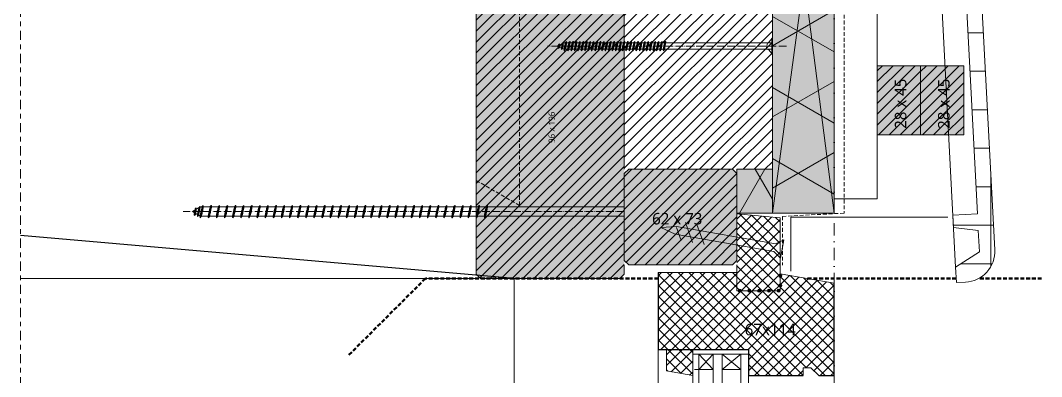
# Model space of a CAD drawing. Header units: millimetres. Extents: x 2927 to 18500, y -7154 to 6447.
# Drawn here: x 5296 to 5958, y -1448 to -1217 of the extents above; entities that cross this region are included whole.
import ezdxf

# ---------------------------------------------------------------- set-up
doc = ezdxf.new("R2010")
doc.units = ezdxf.units.MM
for name, pattern in [('MV_center', [15, 6, -3, 3, -3]), ('MV_hartlijn_staal', [6.6, 5, -0.8, 0, -0.8]), ('MV_hidden', [3.75, 2.5, -1.25]), ('MV_stramien', [16, 8, -4, 0, -4])]:
    doc.linetypes.add(name, pattern=pattern)
for name, color, linetype, lineweight in [('A-ANNO-NOTE', 131, 'Continuous', 18), ('A-DETL', 90, 'Continuous', 13), ('A-DETL-GENF', 92, 'Continuous', 18), ('A-DETL-MEDM', 33, 'Continuous', 18), ('G-ANNO-TEXT', 231, 'Continuous', 13)]:
    doc.layers.add(name, color=color, linetype=linetype, lineweight=lineweight)
doc.styles.add('Segoe UI', font='segoeui.ttf', dxfattribs={"height": 7.5})
doc.styles.add('Segoe UI_1', font='segoeui.ttf', dxfattribs={"height": 4})
pattern_1 = [(45, (0, 0), (-3.535534, 3.535534), []), (135, (0, 0), (-3.535534, -3.535534), [])]

# ---------------------------------------------------------------- blocks, each defined once
blk = doc.blocks.new('00 hout_rechthoekig_sls - Vuren 96x196-V190-Details Domera')
at = {"layer": 'A-DETL-GENF'}
blk.add_hatch(color=256, dxfattribs=at).paths.add_polyline_path([(0, 93.17), (0, 2.83), (2.83, 0), (193.17, 0), (196, 2.83), (196, 93.17), (193.17, 96), (2.83, 96)])
at = {"layer": 'A-DETL-MEDM', "lineweight": 13}
h = blk.add_hatch(dxfattribs=at)
h.set_pattern_fill('FP_237', color=256, style=0, pattern_type=2)
h.set_pattern_definition([(315, (1384.662, 5687.459), (3.535534, 3.535534), [])])
h.paths.add_polyline_path([(0, 93.17), (0, 2.83), (2.83, 0), (193.17, 0), (196, 2.83), (196, 93.17), (193.17, 96), (2.83, 96)])
at = {"layer": 'A-DETL-MEDM'}
for p, q in [((0, 93.17), (2.83, 96)), ((0, 93.17), (2.83, 96)), ((0, 2.83), (0, 93.17)), ((2.83, 96), (193.17, 96)), ((193.17, 96), (196, 93.17)), ((193.17, 96), (196, 93.17)), ((196, 25.92), (196, 2.83)), ((2.83, 0), (0, 2.83)), ((2.83, 0), (0, 2.83)), ((2.83, 0), (9, 0)), ((196, 2.83), (193.17, 0)), ((193.17, 0), (196, 2.83))]:
    blk.add_line(p, q, dxfattribs=at)
blk = doc.blocks.new('42 isolatie - Type 1-3772692-Details Domera')
at = {"layer": 'A-DETL-GENF'}
blk.add_hatch(color=256, dxfattribs=at).paths.add_polyline_path([(295.28, -40.8), (295.28, -0.8), (0.28, -0.8), (0.28, -38.8), (97.25, -38.8), (95.74, -40.8), (266.79, -40.8)])
at = {"layer": 'A-DETL-GENF', "lineweight": 13}
h = blk.add_hatch(dxfattribs=at)
h.set_pattern_fill('FP_219', color=256, style=0, pattern_type=2)
h.set_pattern_definition([(300, (0, 0), (-34.641, -20), []), (240, (0, 0), (-34.641, 20), [])])
h.paths.add_polyline_path([(295.28, -40.8), (295.28, -0.8), (0.28, -0.8), (0.28, -38.8), (97.25, -38.8), (95.74, -40.8), (266.79, -40.8)])
at = {"layer": 'A-DETL-GENF'}
for p, q in [((295.28, -0.8), (0.28, -0.8)), ((0.28, -0.8), (0.28, -38.8)), ((295.28, -0.8), (0.28, -0.8)), ((0.28, -0.8), (0.28, -38.8)), ((295.28, -40.8), (295.28, -0.8)), ((295.28, -40.8), (295.28, -0.8)), ((95.74, -40.8), (111.42, -40.8)), ((95.74, -40.8), (111.42, -40.8)), ((111.42, -40.8), (266.78, -40.8)), ((266.79, -40.8), (295.28, -40.8))]:
    blk.add_line(p, q, dxfattribs=at)
blk = doc.blocks.new('42 isolatie - Type 1-3772751-Details Domera')
at = {"layer": 'A-DETL-GENF'}
blk.add_hatch(color=256, dxfattribs=at).paths.add_polyline_path([(23.28, -0.8), (0.28, -0.8), (0.28, -29.3), (23.28, -29.28), (23.28, -26.46)])
at = {"layer": 'A-DETL-GENF', "lineweight": 13}
h = blk.add_hatch(dxfattribs=at)
h.set_pattern_fill('FP_57', color=256, style=0, pattern_type=2)
h.set_pattern_definition([(300, (-2380.567, -120.812), (-25.98076, -15), []), (240, (-2380.567, -120.812), (-25.98076, 15), [])])
h.paths.add_polyline_path([(23.28, -0.8), (0.28, -0.8), (0.28, -29.3), (23.28, -29.28), (23.28, -26.46)])
at = {"layer": 'A-DETL-GENF'}
for p, q in [((23.28, -0.8), (0.28, -0.8)), ((0.28, -0.8), (0.28, -29.3)), ((23.28, -0.8), (0.28, -0.8)), ((0.28, -0.8), (0.28, -29.3)), ((23.28, -26.46), (23.28, -0.8)), ((23.28, -29.28), (23.28, -26.46)), ((0.28, -29.3), (23.28, -29.3)), ((0.28, -29.3), (23.28, -29.3))]:
    blk.add_line(p, q, dxfattribs=at)
blk = doc.blocks.new('28 schroeven 2D - Verzonken schroef 6_0x140mm-V191-Details Domera')
at = {"layer": 'A-DETL-GENF', "linetype": 'MV_hartlijn_staal', "lineweight": 13}
blk.add_line((0, -9.1), (0, 145.9), dxfattribs=at)
at = {"layer": 'A-DETL-GENF', "lineweight": 5}
for p, q in [((-2, 135), (0, 140)), ((0, 140), (2, 135)), ((-3, 134.89), (-2.25, 134.25)), ((3, 133.5), (-3, 134.89)), ((-3, 132.68), (-2.25, 132.04)), ((3, 131.28), (-3, 132.68)), ((-2.26, 136.66), (-1.51, 136.02)), ((2.26, 135.61), (-2.26, 136.66)), ((-2, 3.55), (-2, 135)), ((-1.52, 138.71), (-0.77, 138.07)), ((1.52, 138), (-1.52, 138.71)), ((0.77, 138.64), (1.52, 138)), ((1.51, 136.25), (2.26, 135.61)), ((2, 135), (2, 3.55)), ((2.25, 134.14), (3, 133.5)), ((-3, 130.46), (-2.25, 129.82)), ((3, 129.07), (-3, 130.46)), ((-3, 128.25), (-2.25, 127.61)), ((3, 126.85), (-3, 128.25)), ((-3, 126.03), (-2.25, 125.39)), ((3, 124.63), (-3, 126.03)), ((2.25, 131.92), (3, 131.28)), ((2.25, 129.71), (3, 129.07)), ((2.25, 127.49), (3, 126.85)), ((-3, 123.82), (-2.25, 123.18)), ((3, 122.42), (-3, 123.82)), ((-3, 121.6), (-2.25, 120.96)), ((3, 120.2), (-3, 121.6)), ((-3, 119.38), (-2.25, 118.74)), ((3, 117.99), (-3, 119.38)), ((2.25, 125.27), (3, 124.63)), ((2.25, 123.06), (3, 122.42)), ((2.25, 120.84), (3, 120.2)), ((-3, 117.17), (-2.25, 116.53)), ((3, 115.77), (-3, 117.17)), ((-3, 114.95), (-2.25, 114.31)), ((3, 113.56), (-3, 114.95)), ((-3, 112.74), (-2.25, 112.1)), ((3, 111.34), (-3, 112.74)), ((2.25, 118.63), (3, 117.99)), ((2.25, 116.41), (3, 115.77)), ((2.25, 114.2), (3, 113.56)), ((-3, 110.52), (-2.25, 109.88)), ((3, 109.12), (-3, 110.52)), ((-3, 108.31), (-2.25, 107.67)), ((3, 106.91), (-3, 108.31)), ((-3, 106.09), (-2.25, 105.45)), ((3, 104.69), (-3, 106.09)), ((2.25, 111.98), (3, 111.34)), ((2.25, 109.76), (3, 109.12)), ((2.25, 107.55), (3, 106.91)), ((-3, 103.87), (-2.25, 103.23)), ((3, 102.48), (-3, 103.87)), ((-3, 101.66), (-2.25, 101.02)), ((3, 100.26), (-3, 101.66)), ((-3, 99.44), (-2.25, 98.8)), ((3, 98.05), (-3, 99.44)), ((2.25, 105.33), (3, 104.69)), ((2.25, 103.12), (3, 102.48)), ((2.25, 100.9), (3, 100.26)), ((-3, 97.23), (-2.25, 96.59)), ((3, 95.83), (-3, 97.23)), ((-3, 95.01), (-2.25, 94.37)), ((3, 93.62), (-3, 95.01)), ((-3, 92.8), (-2.25, 92.16)), ((3, 91.4), (-3, 92.8)), ((2.25, 98.69), (3, 98.05)), ((2.25, 96.47), (3, 95.83)), ((2.25, 94.26), (3, 93.62)), ((-3, 90.58), (-2.25, 89.94)), ((3, 89.18), (-3, 90.58)), ((-3, 88.37), (-2.25, 87.73)), ((3, 86.97), (-3, 88.37)), ((-3, 86.15), (-2.25, 85.51)), ((3, 84.75), (-3, 86.15)), ((2.25, 92.04), (3, 91.4)), ((2.25, 89.82), (3, 89.18)), ((2.25, 87.61), (3, 86.97)), ((-3, 83.93), (-2.25, 83.29)), ((3, 82.54), (-3, 83.93)), ((-3, 81.72), (-2.25, 81.08)), ((3, 80.32), (-3, 81.72)), ((-3, 79.5), (-2.25, 78.86)), ((3, 78.11), (-3, 79.5)), ((2.25, 85.39), (3, 84.75)), ((2.25, 83.18), (3, 82.54)), ((2.25, 80.96), (3, 80.32)), ((-3, 77.29), (-2.25, 76.65)), ((3, 75.89), (-3, 77.29)), ((-3, 75.07), (-2.25, 74.43)), ((3, 73.67), (-3, 75.07)), ((-3, 72.86), (-2.25, 72.22)), ((3, 71.46), (-3, 72.86)), ((2.25, 78.75), (3, 78.11)), ((2.25, 76.53), (3, 75.89)), ((2.25, 74.31), (3, 73.67)), ((-3, 70.64), (-2.25, 70)), ((3, 69.24), (-3, 70.64)), ((2.25, 72.1), (3, 71.46)), ((2.25, 69.88), (3, 69.24)), ((-2.54, 2.4), (-5.4, 0)), ((-5.4, 0), (5.4, 0)), ((-5.04, 0.3), (5.04, 0.3)), ((-2, 4), (2.03, 3.26)), ((5.4, 0), (2.54, 2.4))]:
    blk.add_line(p, q, dxfattribs=at)
at = {"layer": 'A-DETL-GENF'}
for p, q in [((-2, 3.55), (-2, 0)), ((2, 3.55), (2, 0))]:
    blk.add_line(p, q, dxfattribs=at)
at = {"layer": 'A-DETL-GENF', "lineweight": 5}
for centre, start, end in [((-3.5, 3.55), 310, 0), ((3.5, 3.55), 180, 230)]:
    blk.add_arc(centre, 1.5, start, end, dxfattribs=at)
for points in [[(-3, 134.89), (-2.17, 135.24), (2.25, 134.14)], [(-3, 132.68), (-2.17, 133.03), (2.25, 131.92)], [(-2.26, 136.66), (-1.67, 136.92), (1.51, 136.25)], [(-2.25, 134.25), (2.66, 133.16), (3, 133.5)], [(-1.52, 138.71), (-1.18, 138.9), (0.77, 138.64)], [(-1.51, 136.02), (2.02, 135.36), (2.26, 135.61)], [(-0.77, 138.07), (1.39, 137.84), (1.52, 138)], [(-3, 130.46), (-2.17, 130.81), (2.25, 129.71)], [(-3, 128.25), (-2.17, 128.59), (2.25, 127.49)], [(-3, 126.03), (-2.17, 126.38), (2.25, 125.27)], [(-2.25, 132.04), (2.66, 130.94), (3, 131.28)], [(-2.25, 129.82), (2.66, 128.73), (3, 129.07)], [(-2.25, 127.61), (2.66, 126.51), (3, 126.85)], [(-3, 123.82), (-2.17, 124.16), (2.25, 123.06)], [(-3, 121.6), (-2.17, 121.95), (2.25, 120.84)], [(-3, 119.38), (-2.17, 119.73), (2.25, 118.63)], [(-2.25, 125.39), (2.66, 124.3), (3, 124.63)], [(-2.25, 123.18), (2.66, 122.08), (3, 122.42)], [(-2.25, 120.96), (2.66, 119.87), (3, 120.2)], [(-3, 117.17), (-2.17, 117.52), (2.25, 116.41)], [(-3, 114.95), (-2.17, 115.3), (2.25, 114.2)], [(-3, 112.74), (-2.17, 113.08), (2.25, 111.98)], [(-2.25, 118.74), (2.66, 117.65), (3, 117.99)], [(-2.25, 116.53), (2.66, 115.44), (3, 115.77)], [(-2.25, 114.31), (2.66, 113.22), (3, 113.56)], [(-3, 110.52), (-2.17, 110.87), (2.25, 109.76)], [(-3, 108.31), (-2.17, 108.65), (2.25, 107.55)], [(-3, 106.09), (-2.17, 106.44), (2.25, 105.33)], [(-2.25, 112.1), (2.66, 111), (3, 111.34)], [(-2.25, 109.88), (2.66, 108.79), (3, 109.12)], [(-2.25, 107.67), (2.66, 106.57), (3, 106.91)], [(-3, 103.87), (-2.17, 104.22), (2.25, 103.12)], [(-3, 101.66), (-2.17, 102.01), (2.25, 100.9)], [(-3, 99.44), (-2.17, 99.79), (2.25, 98.69)], [(-2.25, 105.45), (2.66, 104.36), (3, 104.69)], [(-2.25, 103.23), (2.66, 102.14), (3, 102.48)], [(-2.25, 101.02), (2.66, 99.93), (3, 100.26)], [(-3, 97.23), (-2.17, 97.57), (2.25, 96.47)], [(-3, 95.01), (-2.17, 95.36), (2.25, 94.26)], [(-3, 92.8), (-2.17, 93.14), (2.25, 92.04)], [(-2.25, 98.8), (2.66, 97.71), (3, 98.05)], [(-2.25, 96.59), (2.66, 95.49), (3, 95.83)], [(-2.25, 94.37), (2.66, 93.28), (3, 93.62)], [(-3, 90.58), (-2.17, 90.93), (2.25, 89.82)], [(-3, 88.37), (-2.17, 88.71), (2.25, 87.61)], [(-3, 86.15), (-2.17, 86.5), (2.25, 85.39)], [(-2.25, 92.16), (2.66, 91.06), (3, 91.4)], [(-2.25, 89.94), (2.66, 88.85), (3, 89.18)], [(-2.25, 87.73), (2.66, 86.63), (3, 86.97)], [(-3, 83.93), (-2.17, 84.28), (2.25, 83.18)], [(-3, 81.72), (-2.17, 82.07), (2.25, 80.96)], [(-3, 79.5), (-2.17, 79.85), (2.25, 78.75)], [(-2.25, 85.51), (2.66, 84.42), (3, 84.75)], [(-2.25, 83.29), (2.66, 82.2), (3, 82.54)], [(-2.25, 81.08), (2.66, 79.98), (3, 80.32)], [(-3, 77.29), (-2.17, 77.63), (2.25, 76.53)], [(-3, 75.07), (-2.17, 75.42), (2.25, 74.31)], [(-3, 72.86), (-2.17, 73.2), (2.25, 72.1)], [(-2.25, 78.86), (2.66, 77.77), (3, 78.11)], [(-2.25, 76.65), (2.66, 75.55), (3, 75.89)], [(-2.25, 74.43), (2.66, 73.34), (3, 73.67)], [(-3, 70.64), (-2.17, 70.99), (2.25, 69.88)], [(-2.25, 72.22), (2.66, 71.12), (3, 71.46)], [(-2.25, 70), (2.66, 68.91), (3, 69.24)]]:
    blk.add_open_spline(points, degree=2, dxfattribs=at)
blk = doc.blocks.new('28 schroeven 2D - Tellerkop-schroef 8_0x280mm-V194-Details Domera')
at = {"layer": 'A-DETL-GENF', "linetype": 'MV_hartlijn_staal', "lineweight": 13}
blk.add_line((0, 0), (0, 285.9), dxfattribs=at)
at = {"layer": 'A-DETL-GENF', "lineweight": 5}
for p, q in [((-3, 275), (0, 280)), ((-2.52, 278.71), (-1.77, 278.07)), ((2.52, 277.54), (-2.52, 278.71)), ((0, 280), (3, 275)), ((1.77, 278.18), (2.52, 277.54)), ((-4, 274.89), (-3.25, 274.25)), ((4, 273.03), (-4, 274.89)), ((-3.26, 276.66), (-2.51, 276.02)), ((3.26, 275.14), (-3.26, 276.66)), ((-3, 3.55), (-3, 275)), ((2.51, 275.78), (3.26, 275.14)), ((3, 275), (3, 3.55)), ((3.25, 273.67), (4, 273.03)), ((-4, 269.63), (-3.25, 268.99)), ((4, 267.77), (-4, 269.63)), ((3.25, 268.41), (4, 267.77)), ((-4, 264.37), (-3.25, 263.73)), ((4, 262.5), (-4, 264.37)), ((-4, 259.1), (-3.25, 258.46)), ((4, 257.24), (-4, 259.1)), ((3.25, 263.14), (4, 262.5)), ((-4, 253.84), (-3.25, 253.2)), ((4, 251.97), (-4, 253.84)), ((3.25, 257.88), (4, 257.24)), ((3.25, 252.61), (4, 251.97)), ((-4, 248.57), (-3.25, 247.93)), ((4, 246.71), (-4, 248.57)), ((3.25, 247.35), (4, 246.71)), ((-4, 243.31), (-3.25, 242.67)), ((4, 241.45), (-4, 243.31)), ((3.25, 242.09), (4, 241.45)), ((-4, 238.04), (-3.25, 237.4)), ((4, 236.18), (-4, 238.04)), ((-4, 232.78), (-3.25, 232.14)), ((4, 230.92), (-4, 232.78)), ((3.25, 236.82), (4, 236.18)), ((-4, 227.51), (-3.25, 226.87)), ((4, 225.65), (-4, 227.51)), ((3.25, 231.56), (4, 230.92)), ((3.25, 226.29), (4, 225.65)), ((-4, 222.25), (-3.25, 221.61)), ((4, 220.39), (-4, 222.25)), ((3.25, 221.03), (4, 220.39)), ((-4, 216.99), (-3.25, 216.35)), ((4, 215.12), (-4, 216.99)), ((3.25, 215.76), (4, 215.12)), ((-4, 211.72), (-3.25, 211.08)), ((4, 209.86), (-4, 211.72)), ((-4, 206.46), (-3.25, 205.82)), ((4, 204.59), (-4, 206.46)), ((3.25, 210.5), (4, 209.86)), ((3.25, 205.23), (4, 204.59)), ((-4, 201.19), (-3.25, 200.55)), ((4, 199.33), (-4, 201.19)), ((3.25, 199.97), (4, 199.33)), ((-4, 195.93), (-3.25, 195.29)), ((4, 194.07), (-4, 195.93)), ((3.25, 194.71), (4, 194.07)), ((-4, 190.66), (-3.25, 190.02)), ((4, 188.8), (-4, 190.66)), ((-4, 185.4), (-3.25, 184.76)), ((4, 183.54), (-4, 185.4)), ((3.25, 189.44), (4, 188.8)), ((-4, 180.13), (-3.25, 179.49)), ((4, 178.27), (-4, 180.13)), ((3.25, 184.18), (4, 183.54)), ((3.25, 178.91), (4, 178.27)), ((-4, 174.87), (-3.25, 174.23)), ((4, 173.01), (-4, 174.87)), ((3.25, 173.65), (4, 173.01)), ((-4, 169.61), (-3.25, 168.97)), ((4, 167.74), (-4, 169.61)), ((3.25, 168.38), (4, 167.74)), ((-4, 164.34), (-3.25, 163.7)), ((4, 162.48), (-4, 164.34)), ((-4, 159.08), (-3.25, 158.44)), ((4, 157.21), (-4, 159.08)), ((3.25, 163.12), (4, 162.48)), ((-4, 153.81), (-3.25, 153.17)), ((4, 151.95), (-4, 153.81)), ((3.25, 157.85), (4, 157.21)), ((3.25, 152.59), (4, 151.95)), ((-4, 148.55), (-3.25, 147.91)), ((4, 146.69), (-4, 148.55)), ((3.25, 147.33), (4, 146.69)), ((-4, 143.28), (-3.25, 142.64)), ((4, 141.42), (-4, 143.28)), ((3.25, 142.06), (4, 141.42)), ((-4, 138.02), (-3.25, 137.38)), ((4, 136.16), (-4, 138.02)), ((-4, 132.76), (-3.25, 132.12)), ((4, 130.89), (-4, 132.76)), ((3.25, 136.8), (4, 136.16)), ((-4, 127.49), (-3.25, 126.85)), ((4, 125.63), (-4, 127.49)), ((3.25, 131.53), (4, 130.89)), ((3.25, 126.27), (4, 125.63)), ((-4, 122.23), (-3.25, 121.59)), ((4, 120.36), (-4, 122.23)), ((3.25, 121), (4, 120.36)), ((-4, 116.96), (-3.25, 116.32)), ((4, 115.1), (-4, 116.96)), ((3.25, 115.74), (4, 115.1)), ((-4, 111.7), (-3.25, 111.06)), ((4, 109.84), (-4, 111.7)), ((-4, 106.43), (-3.25, 105.79)), ((4, 104.57), (-4, 106.43)), ((3.25, 110.48), (4, 109.84)), ((-4, 101.17), (-3.25, 100.53)), ((4, 99.31), (-4, 101.17)), ((3.25, 105.21), (4, 104.57)), ((3.25, 99.95), (4, 99.31)), ((-4, 95.9), (-3.25, 95.26)), ((4, 94.04), (-4, 95.9)), ((3.25, 94.68), (4, 94.04)), ((-4, 90.64), (-3.25, 90)), ((4, 88.78), (-4, 90.64)), ((3.25, 89.42), (4, 88.78))]:
    blk.add_line(p, q, dxfattribs=at)
at = {"layer": 'A-DETL-GENF'}
for p, q in [((-3, 3.55), (-3, 0)), ((3, 3.55), (3, 0))]:
    blk.add_line(p, q, dxfattribs=at)
at = {"layer": 'A-DETL-GENF', "lineweight": 5}
for points in [[(-2.52, 278.71), (-1.85, 279.01), (1.77, 278.18)], [(-1.77, 278.07), (2.25, 277.26), (2.52, 277.54)], [(-4, 274.89), (-2.83, 275.35), (3.25, 273.67)], [(-3.26, 276.66), (-2.34, 277.03), (2.51, 275.78)], [(-3.25, 274.25), (3.51, 272.58), (4, 273.03)], [(-2.51, 276.02), (2.88, 274.77), (3.26, 275.14)], [(-4, 269.63), (-2.83, 270.08), (3.25, 268.41)], [(-3.25, 268.99), (3.51, 267.31), (4, 267.77)], [(-4, 264.37), (-2.83, 264.82), (3.25, 263.14)], [(-4, 259.1), (-2.83, 259.55), (3.25, 257.88)], [(-3.25, 263.73), (3.51, 262.05), (4, 262.5)], [(-3.25, 258.46), (3.51, 256.78), (4, 257.24)], [(-4, 253.84), (-2.83, 254.29), (3.25, 252.61)], [(-3.25, 253.2), (3.51, 251.52), (4, 251.97)], [(-4, 248.57), (-2.83, 249.02), (3.25, 247.35)], [(-3.25, 247.93), (3.51, 246.25), (4, 246.71)], [(-4, 243.31), (-2.83, 243.76), (3.25, 242.09)], [(-3.25, 242.67), (3.51, 240.99), (4, 241.45)], [(-4, 238.04), (-2.83, 238.5), (3.25, 236.82)], [(-4, 232.78), (-2.83, 233.23), (3.25, 231.56)], [(-3.25, 237.4), (3.51, 235.73), (4, 236.18)], [(-3.25, 232.14), (3.51, 230.46), (4, 230.92)], [(-4, 227.51), (-2.83, 227.97), (3.25, 226.29)], [(-3.25, 226.87), (3.51, 225.2), (4, 225.65)], [(-4, 222.25), (-2.83, 222.7), (3.25, 221.03)], [(-3.25, 221.61), (3.51, 219.93), (4, 220.39)], [(-4, 216.99), (-2.83, 217.44), (3.25, 215.76)], [(-3.25, 216.35), (3.51, 214.67), (4, 215.12)], [(-4, 211.72), (-2.83, 212.17), (3.25, 210.5)], [(-4, 206.46), (-2.83, 206.91), (3.25, 205.23)], [(-3.25, 211.08), (3.51, 209.4), (4, 209.86)], [(-3.25, 205.82), (3.51, 204.14), (4, 204.59)], [(-4, 201.19), (-2.83, 201.65), (3.25, 199.97)], [(-3.25, 200.55), (3.51, 198.87), (4, 199.33)], [(-4, 195.93), (-2.83, 196.38), (3.25, 194.71)], [(-3.25, 195.29), (3.51, 193.61), (4, 194.07)], [(-4, 190.66), (-2.83, 191.12), (3.25, 189.44)], [(-4, 185.4), (-2.83, 185.85), (3.25, 184.18)], [(-3.25, 190.02), (3.51, 188.35), (4, 188.8)], [(-4, 180.13), (-2.83, 180.59), (3.25, 178.91)], [(-3.25, 184.76), (3.51, 183.08), (4, 183.54)], [(-3.25, 179.49), (3.51, 177.82), (4, 178.27)], [(-4, 174.87), (-2.83, 175.32), (3.25, 173.65)], [(-3.25, 174.23), (3.51, 172.55), (4, 173.01)], [(-4, 169.61), (-2.83, 170.06), (3.25, 168.38)], [(-3.25, 168.97), (3.51, 167.29), (4, 167.74)], [(-4, 164.34), (-2.83, 164.79), (3.25, 163.12)], [(-4, 159.08), (-2.83, 159.53), (3.25, 157.85)], [(-3.25, 163.7), (3.51, 162.02), (4, 162.48)], [(-4, 153.81), (-2.83, 154.27), (3.25, 152.59)], [(-3.25, 158.44), (3.51, 156.76), (4, 157.21)], [(-3.25, 153.17), (3.51, 151.5), (4, 151.95)], [(-4, 148.55), (-2.83, 149), (3.25, 147.33)], [(-3.25, 147.91), (3.51, 146.23), (4, 146.69)], [(-4, 143.28), (-2.83, 143.74), (3.25, 142.06)], [(-3.25, 142.64), (3.51, 140.97), (4, 141.42)], [(-4, 138.02), (-2.83, 138.47), (3.25, 136.8)], [(-4, 132.76), (-2.83, 133.21), (3.25, 131.53)], [(-3.25, 137.38), (3.51, 135.7), (4, 136.16)], [(-4, 127.49), (-2.83, 127.94), (3.25, 126.27)], [(-3.25, 132.12), (3.51, 130.44), (4, 130.89)], [(-3.25, 126.85), (3.51, 125.17), (4, 125.63)], [(-4, 122.23), (-2.83, 122.68), (3.25, 121)], [(-3.25, 121.59), (3.51, 119.91), (4, 120.36)], [(-4, 116.96), (-2.83, 117.41), (3.25, 115.74)], [(-3.25, 116.32), (3.51, 114.64), (4, 115.1)], [(-4, 111.7), (-2.83, 112.15), (3.25, 110.48)], [(-4, 106.43), (-2.83, 106.89), (3.25, 105.21)], [(-3.25, 111.06), (3.51, 109.38), (4, 109.84)], [(-4, 101.17), (-2.83, 101.62), (3.25, 99.95)], [(-3.25, 105.79), (3.51, 104.12), (4, 104.57)], [(-3.25, 100.53), (3.51, 98.85), (4, 99.31)], [(-4, 95.9), (-2.83, 96.36), (3.25, 94.68)], [(-3.25, 95.26), (3.51, 93.59), (4, 94.04)], [(-4, 90.64), (-2.83, 91.09), (3.25, 89.42)], [(-3.25, 90), (3.51, 88.32), (4, 88.78)]]:
    blk.add_open_spline(points, degree=2, dxfattribs=at)
blk = doc.blocks.new('00 hout_rechthoekig_sls - Vuren Gewolmaniseerd 28x45-V195-Details Domera')
at = {"layer": 'A-DETL-GENF', "lineweight": 13}
blk.add_hatch(color=256, dxfattribs=at).paths.add_polyline_path([(45, -28), (45, 0), (0, 0), (0, -28), (11.49, -28)])
at = {"layer": 'A-DETL-MEDM', "lineweight": 13}
h = blk.add_hatch(dxfattribs=at)
h.set_pattern_fill('FP_240', color=256, style=0, pattern_type=2)
h.set_pattern_definition([(135, (-1246.405, -5879.459), (-3.535534, -3.535534), [])])
h.paths.add_polyline_path([(45, -28), (45, 0), (0, 0), (0, -28), (11.49, -28)])
at = {"layer": 'A-DETL-MEDM'}
for p, q in [((0, 0), (45, 0)), ((0, -28), (0, 0)), ((45, 0), (45, -28)), ((45, 0), (45, -28)), ((45, 0), (45, -28)), ((45, -28), (0, -28)), ((45, -28), (0, -28))]:
    blk.add_line(p, q, dxfattribs=at)
blk = doc.blocks.new('00 hout_rechthoekig_sls - Vuren Gewolmaniseerd 28x45-V196-Details Domera')
at = {"layer": 'A-DETL-GENF', "lineweight": 13}
blk.add_hatch(color=256, dxfattribs=at).paths.add_polyline_path([(45, -11.48), (45, 0), (0, 0), (0, -28), (45, -28), (45, -16.5)])
at = {"layer": 'A-DETL-MEDM', "lineweight": 13}
h = blk.add_hatch(dxfattribs=at)
h.set_pattern_fill('FP_241', color=256, style=0, pattern_type=2)
h.set_pattern_definition([(135, (-1246.405, -5907.459), (-3.535534, -3.535534), [])])
h.paths.add_polyline_path([(45, -11.48), (45, 0), (0, 0), (0, -28), (45, -28), (45, -16.5)])
at = {"layer": 'A-DETL-MEDM'}
for p, q in [((0, 0), (45, 0)), ((0, -28), (0, 0)), ((45, 0), (45, -28)), ((45, 0), (45, -28)), ((45, 0), (45, -28)), ((45, -28), (0, -28)), ((45, -28), (0, -28))]:
    blk.add_line(p, q, dxfattribs=at)
blk = doc.blocks.new('31 dubbel_glas1 - Type 1-3238161-Details Domera')
at = {"layer": 'A-DETL-GENF', "lineweight": 13}
for p, q in [((94.03, 36.19), (306.03, 36.19)), ((310, 23), (310, 35)), ((320, 36.19), (320, 0)), ((94.03, 32.19), (320, 32.19)), ((310, 32.19), (320, 23)), ((310, 23), (320, 32.19)), ((94.03, 23), (320, 23)), ((94.03, 17), (320, 17)), ((310, 5), (310, 17)), ((310, 17), (320, 5)), ((310, 5), (320, 17)), ((320, 5), (94.03, 5)), ((306.03, 0), (94.03, 0))]:
    blk.add_line(p, q, dxfattribs=at)
blk = doc.blocks.new('00 hout_rechthoekig_sls - SLS 62x73-4309785-Details Domera')
at = {"layer": 'A-DETL-GENF'}
blk.add_hatch(color=256, dxfattribs=at).paths.add_polyline_path([(2.83, 0), (0, -2.83), (0, -59.17), (2.83, -62), (70.17, -62), (73, -59.17), (73, -2.83), (70.17, 0), (7.15, 0)])
at = {"layer": 'A-DETL-MEDM', "lineweight": 13}
h = blk.add_hatch(dxfattribs=at)
h.set_pattern_fill('FP_243', color=256, style=0, pattern_type=2)
h.set_pattern_definition([(225, (5760.459, -1375.662), (3.535534, -3.535534), [])])
h.paths.add_polyline_path([(2.83, 0), (0, -2.83), (0, -59.17), (2.83, -62), (70.17, -62), (73, -59.17), (73, -2.83), (70.17, 0), (7.15, 0)])
at = {"layer": 'A-DETL-MEDM'}
for p, q in [((0, -2.83), (2.83, 0)), ((2.83, 0), (0, -2.83)), ((2.83, 0), (70.17, 0)), ((70.17, 0), (73, -2.83)), ((0, -2.83), (0, -59.17)), ((70.17, 0), (73, -2.83)), ((73, -59.17), (73, -2.83)), ((2.83, -62), (0, -59.17)), ((0, -59.17), (2.83, -62)), ((73, -59.17), (70.17, -62)), ((70.17, -62), (73, -59.17)), ((2.83, -62), (70.17, -62))]:
    blk.add_line(p, q, dxfattribs=at)
blk = doc.blocks.new('NLRS_00_DI_maskeer - Type 1-4234605-Details Domera')
at = {"layer": 'A-DETL-GENF', "linetype": 'MV_center'}
blk.add_line((-100, 0), (1108.6, 0), dxfattribs=at)
blk = doc.blocks.new('28 schroef - 5_0x80-3186763-Details Domera')
at = {"layer": 'A-DETL-GENF', "lineweight": 13}
h = blk.add_hatch(dxfattribs=at)
h.set_pattern_fill('FP_90', color=256, style=0, pattern_type=2)
h.set_pattern_definition([(120, (0, 0), (-11.2583, -6.5), [])])
h.paths.add_polyline_path([(70, -6), (70, 6), (50, 6), (50, -6)])
h = blk.add_hatch(dxfattribs=at)
h.set_pattern_fill('FP_91', color=256, style=0, pattern_type=2)
h.set_pattern_definition([(120, (7.5, 0), (-11.2583, -6.5), [])])
h.paths.add_polyline_path([(70, -6), (70, 6), (50, 6), (50, -6)])
for p, q in [((0, 6), (0, -6)), ((5, 2.5), (0, 6)), ((70, 2.5), (5, 2.5)), ((80, 0), (70, 2.5)), ((0, -6), (5, -2.5)), ((5, -2.5), (70, -2.5)), ((70, -2.5), (80, 0))]:
    blk.add_line(p, q, dxfattribs=at)

msp = doc.modelspace()

# ---------------------------------------------------------------- hatches: boundary and pattern name
at = {"layer": 'A-DETL-GENF', "lineweight": 13}
h = msp.add_hatch(dxfattribs=at)
h.set_pattern_fill('FP_2', color=253, style=0, pattern_type=2)
h.set_pattern_definition([(0, (0, 0), (0, 25), []), (90, (0, 0), (-25, 1e-15), [])])
h.paths.add_polyline_path([(5902.7, -1387.3), (5908.69, -1386.98), (5913.82, -1386.03), (5918.53, -1383.78), (5922.5, -1380.39), (5925.46, -1376.09), (5927.2, -1371.17), (5927.61, -1365.96), (5905.87, -951.06), (5908.84, -950.38), (5908.42, -942.39), (5895.32, -940.78), (5894.61, -927.38), (5907.48, -924.41), (5907.06, -916.42), (5878.1, -917.94), (5879.2, -938.9), (5879.46, -938.9), (5879.46, -943.9), (5879.85, -951.36), (5895.98, -953.34), (5916.38, -1342.64), (5900.4, -1343.47), (5900.82, -1351.46), (5916.95, -1353.44), (5917.67, -1367.25), (5902.17, -1377.31)])
h = msp.add_hatch(dxfattribs=at)
h.set_pattern_fill('FP_10', color=250, style=0, pattern_type=2)
h.set_pattern_definition([(45, (0, 0), (-3.535534, 3.535534), [])])
h.paths.add_polyline_path([(5690.29, -1313.66), (5783.46, -1313.65), (5783.46, -1158.29), (5729.54, -1117.66), (5687.46, -1173.51), (5687.46, -1313.66)])
h = msp.add_hatch(dxfattribs=at)
h.set_pattern_fill('FP_12', color=250, style=0, pattern_type=2)
h.set_pattern_definition(pattern_1)
h.paths.add_polyline_path([(5769.54, -1392.66), (5773.89, -1392.66), (5773.88, -1392.54), (5773.91, -1392.28), (5774.01, -1392.04), (5774.17, -1391.83), (5774.38, -1391.67), (5774.62, -1391.57), (5774.88, -1391.54), (5775.13, -1391.57), (5775.38, -1391.67), (5775.58, -1391.83), (5775.74, -1392.04), (5775.84, -1392.28), (5775.88, -1392.66), (5780.21, -1392.66), (5780.2, -1392.54), (5780.23, -1392.28), (5780.33, -1392.04), (5780.49, -1391.83), (5780.7, -1391.67), (5780.94, -1391.57), (5781.2, -1391.54), (5781.46, -1391.57), (5781.7, -1391.67), (5781.9, -1391.83), (5782.06, -1392.04), (5782.16, -1392.28), (5782.2, -1392.66), (5786.54, -1392.66), (5786.52, -1392.54), (5786.55, -1392.28), (5786.65, -1392.04), (5786.81, -1391.83), (5787.02, -1391.67), (5787.26, -1391.57), (5787.72, -1391.56), (5787.88, -1391.61), (5788.02, -1391.67), (5788.32, -1391.96), (5788.46, -1392.04), (5788.46, -1390.14), (5788.32, -1390.13), (5788.08, -1390.03), (5787.88, -1389.87), (5787.72, -1389.66), (5787.62, -1389.42), (5787.58, -1389.16), (5787.62, -1388.9), (5787.72, -1388.66), (5787.88, -1388.45), (5788.08, -1388.29), (5788.46, -1388.16), (5788.46, -1383.82), (5788.32, -1383.8), (5788.08, -1383.7), (5787.88, -1383.55), (5787.72, -1383.34), (5787.62, -1383.1), (5787.58, -1382.84), (5787.62, -1382.58), (5787.72, -1382.34), (5787.88, -1382.13), (5788.08, -1381.97), (5788.46, -1381.84), (5788.46, -1345.16), (5760.46, -1342.66), (5760.46, -1392.66), (5761.25, -1392.66), (5761.23, -1392.54), (5761.27, -1392.28), (5761.37, -1392.04), (5761.52, -1391.83), (5761.73, -1391.67), (5761.97, -1391.57), (5762.23, -1391.54), (5762.49, -1391.57), (5762.73, -1391.67), (5762.94, -1391.83), (5763.1, -1392.04), (5763.2, -1392.28), (5763.23, -1392.66), (5767.57, -1392.66), (5767.55, -1392.54), (5767.59, -1392.28), (5767.69, -1392.04), (5767.85, -1391.83), (5768.05, -1391.67), (5768.29, -1391.57), (5768.55, -1391.54), (5768.81, -1391.57), (5769.05, -1391.67), (5769.26, -1391.83), (5769.42, -1392.04), (5769.52, -1392.28), (5769.55, -1392.54)])
h = msp.add_hatch(dxfattribs=at)
h.set_pattern_fill('FP_12', color=250, style=0, pattern_type=2)
h.set_pattern_definition(pattern_1)
h.paths.add_polyline_path([(5823.46, -1447.66), (5823.46, -1387.71), (5788.46, -1381.54), (5788.46, -1381.85), (5788.58, -1381.84), (5788.84, -1381.87), (5789.08, -1381.97), (5789.29, -1382.13), (5789.45, -1382.34), (5789.55, -1382.58), (5789.58, -1382.84), (5789.55, -1383.1), (5789.45, -1383.34), (5789.29, -1383.55), (5789.08, -1383.7), (5788.84, -1383.8), (5788.46, -1383.84), (5788.46, -1388.18), (5788.58, -1388.16), (5788.84, -1388.19), (5789.08, -1388.29), (5789.29, -1388.45), (5789.45, -1388.66), (5789.55, -1388.9), (5789.58, -1389.16), (5789.55, -1389.42), (5789.45, -1389.66), (5789.29, -1389.87), (5789.08, -1390.03), (5788.84, -1390.13), (5788.46, -1390.16), (5788.49, -1392.28), (5788.49, -1392.75), (5788.46, -1392.86), (5788.39, -1393.04), (5788.09, -1393.35), (5788.02, -1393.4), (5787.78, -1393.5), (5787.52, -1393.54), (5787.26, -1393.5), (5787.02, -1393.4), (5786.81, -1393.24), (5786.65, -1393.04), (5786.52, -1392.66), (5782.18, -1392.66), (5782.16, -1392.8), (5782.06, -1393.04), (5781.9, -1393.24), (5781.7, -1393.4), (5781.46, -1393.5), (5781.2, -1393.54), (5780.94, -1393.5), (5780.7, -1393.4), (5780.49, -1393.24), (5780.33, -1393.04), (5780.2, -1392.66), (5775.86, -1392.66), (5775.84, -1392.8), (5775.74, -1393.04), (5775.58, -1393.24), (5775.38, -1393.4), (5775.13, -1393.5), (5774.88, -1393.54), (5774.62, -1393.5), (5774.38, -1393.4), (5774.17, -1393.24), (5774.01, -1393.04), (5773.88, -1392.66), (5769.54, -1392.66), (5769.52, -1392.8), (5769.42, -1393.04), (5769.26, -1393.24), (5769.05, -1393.4), (5768.81, -1393.5), (5768.55, -1393.54), (5768.29, -1393.5), (5768.05, -1393.4), (5767.85, -1393.24), (5767.69, -1393.04), (5767.55, -1392.66), (5763.22, -1392.66), (5763.2, -1392.8), (5763.1, -1393.04), (5762.94, -1393.24), (5762.73, -1393.4), (5762.49, -1393.5), (5762.23, -1393.54), (5761.97, -1393.5), (5761.73, -1393.4), (5761.52, -1393.24), (5761.37, -1393.04), (5761.23, -1392.66), (5760.46, -1392.66), (5760.46, -1380.66), (5709.46, -1380.66), (5709.46, -1430.66), (5767.96, -1430.66), (5767.96, -1447.66), (5803.46, -1447.66), (5803.46, -1442.66), (5808.46, -1442.66), (5813.46, -1447.66), (5822.13, -1447.66)])
at = {"layer": 'A-DETL-GENF'}
for points in [[(5788.58, -1383.84), (5788.84, -1383.8), (5789.08, -1383.7), (5789.29, -1383.55), (5789.45, -1383.34), (5789.55, -1383.1), (5789.58, -1382.84), (5789.55, -1382.58), (5789.45, -1382.34), (5789.29, -1382.13), (5789.08, -1381.97), (5788.84, -1381.87), (5788.58, -1381.84), (5788.32, -1381.87), (5788.08, -1381.97), (5787.88, -1382.13), (5787.72, -1382.34), (5787.62, -1382.58), (5787.58, -1382.84), (5787.62, -1383.1), (5787.72, -1383.34), (5787.88, -1383.55), (5788.08, -1383.7), (5788.32, -1383.8)], [(5788.58, -1390.16), (5788.84, -1390.13), (5789.08, -1390.03), (5789.29, -1389.87), (5789.45, -1389.66), (5789.55, -1389.42), (5789.58, -1389.16), (5789.55, -1388.9), (5789.45, -1388.66), (5789.29, -1388.45), (5789.08, -1388.29), (5788.84, -1388.19), (5788.58, -1388.16), (5788.32, -1388.19), (5788.08, -1388.29), (5787.88, -1388.45), (5787.72, -1388.66), (5787.62, -1388.9), (5787.58, -1389.16), (5787.62, -1389.42), (5787.72, -1389.66), (5787.88, -1389.87), (5788.08, -1390.03), (5788.32, -1390.13)], [(5762.23, -1393.54), (5762.49, -1393.5), (5762.73, -1393.4), (5762.94, -1393.24), (5763.1, -1393.04), (5763.2, -1392.8), (5763.23, -1392.54), (5763.2, -1392.28), (5763.1, -1392.04), (5762.94, -1391.83), (5762.73, -1391.67), (5762.49, -1391.57), (5762.23, -1391.54), (5761.97, -1391.57), (5761.73, -1391.67), (5761.52, -1391.83), (5761.37, -1392.04), (5761.27, -1392.28), (5761.23, -1392.54), (5761.27, -1392.8), (5761.37, -1393.04), (5761.52, -1393.24), (5761.73, -1393.4), (5761.97, -1393.5)], [(5768.55, -1393.54), (5768.81, -1393.5), (5769.05, -1393.4), (5769.26, -1393.24), (5769.42, -1393.04), (5769.52, -1392.8), (5769.55, -1392.54), (5769.52, -1392.28), (5769.42, -1392.04), (5769.26, -1391.83), (5769.05, -1391.67), (5768.81, -1391.57), (5768.55, -1391.54), (5768.29, -1391.57), (5768.05, -1391.67), (5767.85, -1391.83), (5767.69, -1392.04), (5767.59, -1392.28), (5767.55, -1392.54), (5767.59, -1392.8), (5767.69, -1393.04), (5767.85, -1393.24), (5768.05, -1393.4), (5768.29, -1393.5)], [(5774.88, -1393.54), (5775.13, -1393.5), (5775.38, -1393.4), (5775.58, -1393.24), (5775.74, -1393.04), (5775.84, -1392.8), (5775.88, -1392.54), (5775.84, -1392.28), (5775.74, -1392.04), (5775.58, -1391.83), (5775.38, -1391.67), (5775.13, -1391.57), (5774.88, -1391.54), (5774.62, -1391.57), (5774.38, -1391.67), (5774.17, -1391.83), (5774.01, -1392.04), (5773.91, -1392.28), (5773.88, -1392.54), (5773.91, -1392.8), (5774.01, -1393.04), (5774.17, -1393.24), (5774.38, -1393.4), (5774.62, -1393.5)], [(5781.2, -1393.54), (5781.46, -1393.5), (5781.7, -1393.4), (5781.9, -1393.24), (5782.06, -1393.04), (5782.16, -1392.8), (5782.2, -1392.54), (5782.16, -1392.28), (5782.06, -1392.04), (5781.9, -1391.83), (5781.7, -1391.67), (5781.46, -1391.57), (5781.2, -1391.54), (5780.94, -1391.57), (5780.7, -1391.67), (5780.49, -1391.83), (5780.33, -1392.04), (5780.23, -1392.28), (5780.2, -1392.54), (5780.23, -1392.8), (5780.33, -1393.04), (5780.49, -1393.24), (5780.7, -1393.4), (5780.94, -1393.5)], [(5787.52, -1393.54), (5787.78, -1393.5), (5788.02, -1393.4), (5788.23, -1393.24), (5788.39, -1393.04), (5788.49, -1392.8), (5788.52, -1392.54), (5788.49, -1392.28), (5788.39, -1392.04), (5788.23, -1391.83), (5788.02, -1391.67), (5787.78, -1391.57), (5787.52, -1391.54), (5787.26, -1391.57), (5787.02, -1391.67), (5786.81, -1391.83), (5786.65, -1392.04), (5786.55, -1392.28), (5786.52, -1392.54), (5786.55, -1392.8), (5786.65, -1393.04), (5786.81, -1393.24), (5787.02, -1393.4), (5787.26, -1393.5)]]:
    msp.add_hatch(color=7, dxfattribs=at).paths.add_polyline_path(points)
at = {"layer": 'A-DETL-GENF', "lineweight": 13}
h = msp.add_hatch(dxfattribs=at)
h.set_pattern_fill('FP_12', color=250, style=0, pattern_type=2)
h.set_pattern_definition(pattern_1)
h.paths.add_polyline_path([(5731.77, -1447.66), (5731.77, -1430.66), (5714.77, -1430.66), (5714.77, -1444.66)])

# ---------------------------------------------------------------- linework, layer by layer
at = {"layer": 'A-DETL', "linetype": 'MV_stramien', "lineweight": 18}
msp.add_line((5823.46, -1823.58), (5823.46, -543.58), dxfattribs=at)
at = {"layer": 'A-DETL', "lineweight": 18}
for p, q in [((5902.17, -1377.31), (5879.85, -951.36)), ((5927.61, -1365.96), (5905.87, -951.06)), ((5895.98, -953.34), (5916.38, -1342.64)), ((5851.46, -1246.4), (5851.46, -983.9)), ((5823.46, -1047.15), (5783.46, -1342.15)), ((5823.46, -1342.15), (5785.46, -1047.15)), ((5783.46, -1313.65), (5783.46, -1158.29)), ((5687.46, -1173.51), (5687.46, -1313.66)), ((5851.46, -1332.86), (5851.46, -1291.4)), ((5823.46, -1332.86), (5851.46, -1332.86)), ((5788.46, -1345.16), (5760.46, -1342.66)), ((5916.38, -1342.64), (5900.4, -1343.47)), ((5900.4, -1343.47), (5900.82, -1351.46)), ((5788.46, -1381.85), (5788.46, -1345.16)), ((5795.33, -1379.75), (5795.33, -1344.75)), ((5795.33, -1344.75), (5897.28, -1344.75)), ((5900.82, -1351.46), (5916.95, -1353.44)), ((5916.95, -1353.44), (5917.67, -1367.25)), ((5917.67, -1367.25), (5902.17, -1377.31)), ((5760.46, -1375.66), (5760.46, -1392.66)), ((5760.46, -1380.66), (5709.46, -1380.66)), ((5823.46, -1387.71), (5788.46, -1381.54)), ((5902.17, -1377.31), (5902.7, -1387.3)), ((5591.46, -1384.66), (5295.96, -1384.66)), ((5615.96, -1384.66), (5615.96, -1659.66)), ((5788.46, -1388.18), (5788.46, -1383.82)), ((5788.46, -1392.28), (5788.46, -1390.14)), ((5902.7, -1387.3), (5908.69, -1386.98)), ((5760.46, -1392.66), (5761.25, -1392.66)), ((5763.22, -1392.66), (5767.57, -1392.66)), ((5769.54, -1392.66), (5773.89, -1392.66)), ((5775.86, -1392.66), (5780.21, -1392.66)), ((5782.18, -1392.66), (5786.54, -1392.66)), ((5714.77, -1430.66), (5714.77, -1444.66)), ((5731.77, -1447.66), (5731.77, -1430.66)), ((5803.46, -1447.66), (5803.46, -1442.66)), ((5803.46, -1442.66), (5808.46, -1442.66)), ((5808.46, -1442.66), (5813.46, -1447.66)), ((5714.77, -1444.66), (5731.77, -1447.66))]:
    msp.add_line(p, q, dxfattribs=at)
at = {"layer": 'A-DETL', "linetype": 'MV_hidden', "lineweight": 18}
for p, q in [((5619.46, -1337.16), (5619.46, -1188.66)), ((5829.88, -1205.84), (5829.88, -1342.15)), ((5619.46, -1337.16), (5591.46, -1321)), ((5829.88, -1342.15), (5789.94, -1344.24)), ((5789.94, -1344.24), (5789.94, -1375.88))]:
    msp.add_line(p, q, dxfattribs=at)
at = {"layer": 'A-DETL', "lineweight": 25}
msp.add_line((5615.96, -1384.66), (5295.96, -1356.67), dxfattribs=at)
at = {"layer": 'A-DETL', "linetype": 'MV_hidden', "lineweight": 50}
for p, q in [((5558.46, -1384.66), (5508.96, -1434.16)), ((5709.46, -1384.66), (5558.46, -1384.66)), ((5902.56, -1384.66), (5806.14, -1384.66)), ((5957.96, -1384.66), (5916.69, -1384.66))]:
    msp.add_line(p, q, dxfattribs=at)
at = {"layer": 'A-DETL'}
msp.add_line((5709.46, -1430.66), (5709.46, -1659.66), dxfattribs=at)
at = {"layer": 'A-DETL', "lineweight": 18}
for centre, radius, start, end in [((5907.64, -1367.01), 20, 272.99974, 2.99974), ((5788.58, -1382.84), 1, 90, 270), ((5788.58, -1382.84), 1, 270, 90), ((5788.58, -1389.16), 1, 90, 270), ((5788.58, -1389.16), 1, 270, 90), ((5762.23, -1392.54), 1, 0, 180), ((5762.23, -1392.54), 1, 180, 360), ((5768.55, -1392.54), 1, 0, 180), ((5768.55, -1392.54), 1, 180, 360), ((5774.88, -1392.54), 1, 0, 180), ((5774.88, -1392.54), 1, 180, 360), ((5781.2, -1392.54), 1, 0, 180), ((5781.2, -1392.54), 1, 180, 360), ((5787.52, -1392.54), 1, 0, 180), ((5787.52, -1392.54), 1, 180, 360)]:
    msp.add_arc(centre, radius, start, end, dxfattribs=at)
at = {"layer": 'A-DETL-MEDM', "lineweight": 25}
for p, q in [((5709.46, -1380.66), (5709.46, -1430.66)), ((5823.46, -1447.66), (5823.46, -1387.71)), ((5709.46, -1430.66), (5767.96, -1430.66)), ((5767.96, -1430.66), (5767.96, -1447.66)), ((5767.96, -1447.66), (5803.46, -1447.66)), ((5813.46, -1447.66), (5823.46, -1447.66))]:
    msp.add_line(p, q, dxfattribs=at)

# ---------------------------------------------------------------- block references
at = {"layer": 'A-DETL-GENF', "linetype": 'MV_center', "rotation": 89.99999999999989}
msp.add_blockref('NLRS_00_DI_maskeer - Type 1-4234605-Details Domera', (5295.96, -1384.66), dxfattribs=at)
at = {"layer": 'A-DETL-GENF'}
for name, p, rotation in [('42 isolatie - Type 1-3772692-Details Domera', (5824.26, -1046.87), 269.9999999999999), ('28 schroeven 2D - Verzonken schroef 6_0x140mm-V191-Details Domera', (5783.46, -1233.66), 90.0000000000001), ('42 isolatie - Type 1-3772751-Details Domera', (5783.74, -1342.95), 180), ('28 schroeven 2D - Tellerkop-schroef 8_0x280mm-V194-Details Domera', (5687.46, -1341.16), 90.0000000000001)]:
    msp.add_blockref(name, p, dxfattribs=dict(at, rotation=rotation))
at = {"layer": 'A-DETL-GENF', "lineweight": 13}
for name, p, rotation in [('28 schroef - 5_0x80-3186763-Details Domera', (5789.85, -1365.43), 170), ('31 dubbel_glas1 - Type 1-3238161-Details Domera', (5767.96, -1753.69), 90.00000000000078)]:
    msp.add_blockref(name, p, dxfattribs=dict(at, rotation=rotation))
at = {"layer": 'A-DETL-MEDM'}
for name, p, rotation in [('00 hout_rechthoekig_sls - Vuren 96x196-V190-Details Domera', (5687.46, -1384.66), 90.00000000000026), ('00 hout_rechthoekig_sls - SLS 62x73-4309785-Details Domera', (5760.46, -1375.66), 180)]:
    msp.add_blockref(name, p, dxfattribs=dict(at, rotation=rotation))
at = {"layer": 'A-DETL-MEDM', "lineweight": 13, "rotation": 270.0000000000032}
for name, p in [('00 hout_rechthoekig_sls - Vuren Gewolmaniseerd 28x45-V195-Details Domera', (5879.46, -1246.4)), ('00 hout_rechthoekig_sls - Vuren Gewolmaniseerd 28x45-V196-Details Domera', (5907.46, -1246.4))]:
    msp.add_blockref(name, p, dxfattribs=at)

# ---------------------------------------------------------------- texts
at = {"layer": 'A-ANNO-NOTE', "lineweight": 13, "attachment_point": 1, "rotation": 90}
for s, insert, char_height, width, style in [('28 x 45', (5862.81, -1287.4), 7.5, 40.4852, 'Segoe UI'), ('28 x 45', (5890.81, -1287.4), 7.5, 40.4852, 'Segoe UI'), ('96 x 196', (5638.35, -1296.62), 4, 27.6582, 'Segoe UI_1')]:
    msp.add_mtext(s, dxfattribs=dict(at, insert=insert, char_height=char_height, width=width, style=style))
at = {"layer": 'A-ANNO-NOTE', "lineweight": 13, "insert": (5705.47, -1342.02), "char_height": 7.5, "width": 40.4852, "attachment_point": 1, "style": 'Segoe UI'}
msp.add_mtext('62 x 73', dxfattribs=at)
at = {"layer": 'G-ANNO-TEXT', "color": 8, "insert": (5765.48, -1413.99), "char_height": 7.5, "width": 40.0844, "attachment_point": 1, "style": 'Segoe UI'}
msp.add_mtext('67x114', dxfattribs=at)

doc.saveas('drawing.dxf')
